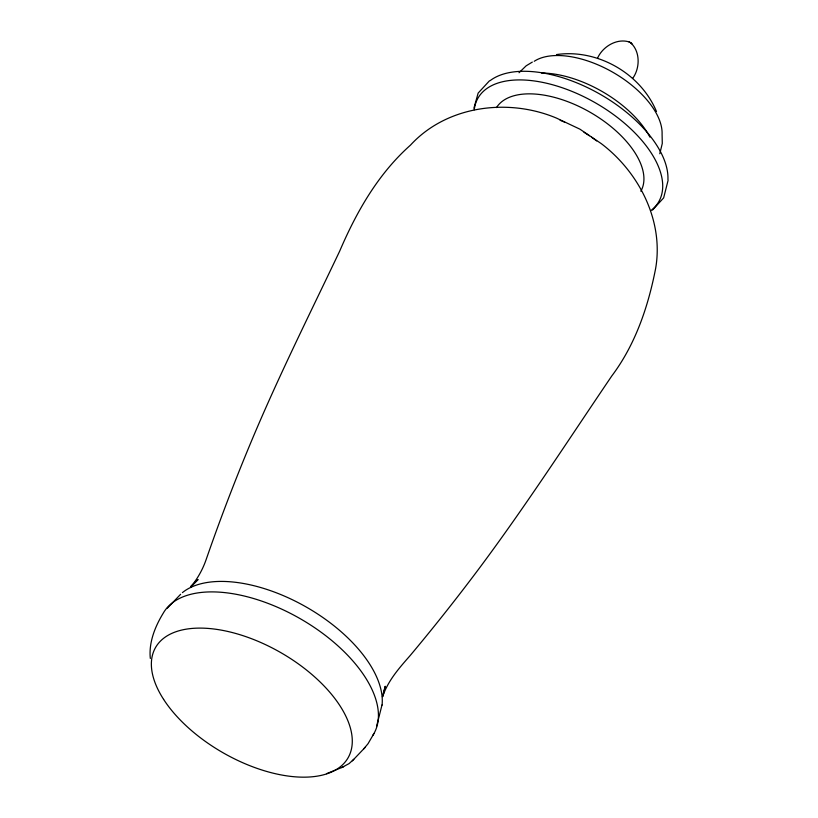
<?xml version="1.0" encoding="UTF-8"?>
<svg xmlns="http://www.w3.org/2000/svg" width="818" height="818" viewBox="0 0 818 818"><rect width="100%" height="100%" fill="white"/><g stroke="black" fill="none" stroke-linecap="round" stroke-linejoin="round"><path stroke-width="1.23" d="M381.996 704.993L376.628 726.098M383.008 696.036L385.237 686.261L382.415 696.639M473.919 108.18L478.152 93.088L489.317 80.962M659.799 153.743L662.283 143.457L662.089 134.224A76.197 39.704 29.8 0 0 612.61 72.137A76.197 39.704 29.8 0 0 534.226 61.299M597.61 58.027C602.805 46.381 617.447 37.638 630.024 42.239C640.351 50.726 640.259 67.771 632.866 78.129M382.763 696.302C388.059 680.545 399.296 667.928 410.063 655.668C433.448 627.754 456.076 599.216 477.927 570.085C525.013 507.14 567.672 441.066 611.741 376.024C635.361 344.623 648.142 306.822 655.607 268.621C663.991 220.87 638.96 172.138 601.21 143.59L579.89 129.152L556.577 118.14C508.264 97.751 446.792 105.553 410.483 145.123C378.08 173.907 356.566 211.75 339.685 251.116C309.705 314.112 278.447 376.566 251.504 440.953C235.093 480.125 219.919 519.808 206.013 559.941C202.598 569.717 197.435 578.868 190.829 586.843M373.959 733.511L368.039 743.705L363.846 748.767M519.031 72.741L526.148 65.818L532.324 62.086M167.301 608.193L180.625 594.287M190.666 587.283L198.068 579.522L190.747 586.394M652.508 210.032L663.654 197.884L668.101 180.308M341.679 767.57L349.112 763.583L353.795 759.298M352.333 760.842L365.36 747.171M326.505 773.685L343.642 766.773M556.567 54.561C597.447 48.702 640.668 73.426 656.496 111.545M628.653 41.698L629.349 41.922M631.179 43.129L632.202 44.06M630.647 42.659L631.169 43.139M150.328 658.449C148.631 642.641 155.042 626.608 163.171 613.306A121.33 63.211 29.8 0 1 301.566 619.471A121.33 63.211 29.8 0 1 372.732 735.515M182.414 592.621A117.199 61.064 29.8 0 1 305.114 606.383A117.199 61.064 29.8 0 1 382.067 705.096M496.475 107.598A83.436 43.477 29.8 0 1 590.668 112.577A83.436 43.477 29.8 0 1 640.852 191.238M474.256 109.776A104.172 54.274 29.8 0 1 595.034 102.628A104.172 54.274 29.8 0 1 650.944 210.533M490.074 80.696A104.755 54.581 29.8 0 1 597.927 93.007A104.755 54.581 29.8 0 1 667.938 179.479M541.526 73.027A83.436 43.477 29.8 0 1 649.942 137.148M560.125 120.287A83.436 43.477 29.8 0 1 564.747 122.219M584.011 132.301A83.436 43.477 29.8 0 1 589.43 135.778M591.537 137.219A83.436 43.477 29.8 0 1 596.659 140.931M163.61 699.38A110.941 57.802 29.8 0 0 337.558 768.756A110.941 57.802 29.8 0 0 254.306 639.778A110.941 57.802 29.8 0 0 163.61 699.38"/></g></svg>
